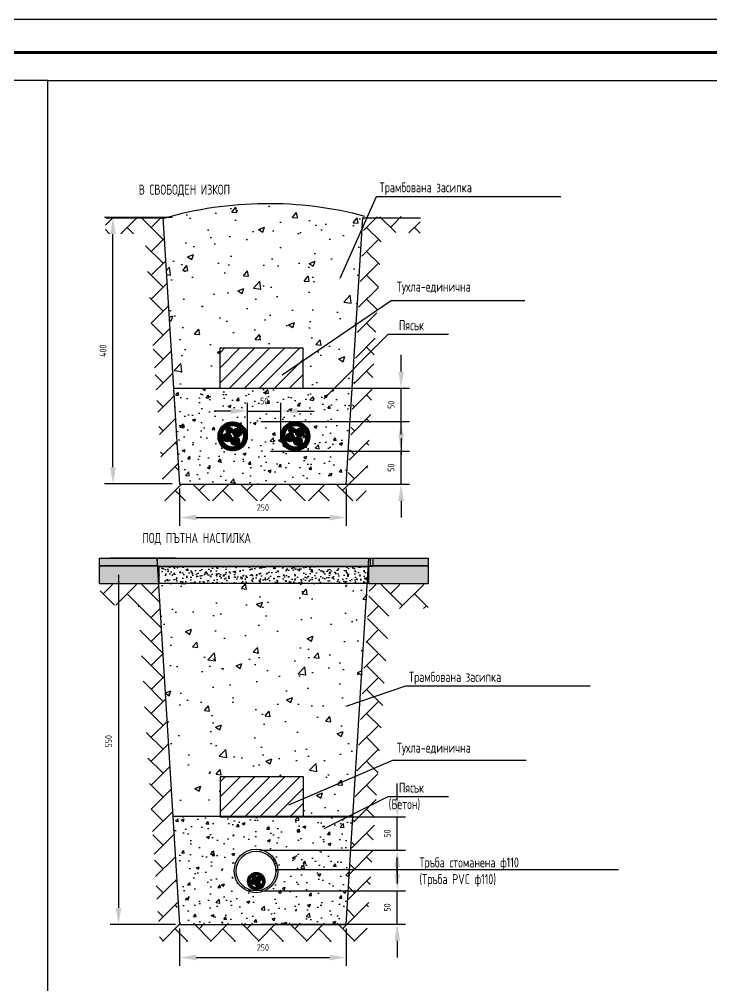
# Model space of a CAD drawing. Extents: x 25325 to 182345, y 3956 to 147305.
# Drawn here: x 36701 to 37740, y 18956 to 20407 of the extents above; entities that cross this region are included whole.
import ezdxf

# ---------------------------------------------------------------- set-up
doc = ezdxf.new("R2010")
doc.units = 0
doc.header["$MEASUREMENT"] = 0
doc.header["$PDMODE"] = 32
doc.header["$PDSIZE"] = 5
doc.layers.get('0').update_dxf_attribs({"linetype": 'CONTINUOUS'})
doc.layers.get('DEFPOINTS').update_dxf_attribs({"linetype": 'CONTINUOUS'})
doc.layers.add('ELSH', color=111, linetype='CONTINUOUS')
doc.styles.get("Standard").update_dxf_attribs({"font": 'simplex.shx', "width": 0.7, "height": 10})
doc.dimstyles.get("Standard").update_dxf_attribs({"dimtxt": 0.18, "dimasz": 0.18, "dimexe": 0.18, "dimexo": 0.0625, "dimgap": 0.09, "dimtad": 0, "dimtih": 1, "dimtoh": 1, "dimdec": 4, "dimzin": 0, "dimdsep": 46, "dimtxsty": 'Standard', "dimcen": 0.09, "dimadec": 0, "dimazin": 0, "dimtfac": 1, "dimtdec": 4, "dimtofl": 0, "dimtmove": 0, "dimatfit": 3, "dimfxl": 1, "dimtolj": 1, "dimtzin": 0, "dimarcsym": 0})
pattern_1 = [(45, (34944.38375, 17967.2619), (-0.561266, 0.561266), [])]
pattern_2 = [(45, (33477.6704, 17858.4622), (-0.94163776, 0.94163776), [])]
pattern_3 = [(45, (33571.7347, 17858.4622), (-0.94163776, 0.94163776), [])]
pattern_4 = [(50, (35167.994, 15579.94), (91.0923, -7.9695), [9.525, -104.775]), (355, (35167.99, 15579.94), (-17.6214, 95.5283), [7.62, -83.82]), (100.451, (35175.585, 15579.27), (73.4713, 87.5583), [8.095, -89.045]), (46.1842, (35167.99, 15605.34), (135.5395, -21.0212), [14.2875, -157.1625]), (96.6356, (35179.29, 15603.59), (118.702, 123.7128), [12.1425, -133.5675]), (351.184, (35168, 15605.34), (118.7023, 123.7126), [11.43, -125.73]), (21, (35180.694, 15598.99), (75.8074, -51.1328), [9.525, -104.775]), (326, (35180.69, 15598.99), (30.901, 92.094), [7.62, -83.82]), (71.4514, (35187.01, 15594.73), (106.7082, 40.9614), [8.095, -89.045]), (37.5, (35167.994, 15579.938), (1.5443, 42.27752), [0, -82.804, 0, -85.09, 0, -84.1375]), (7.5, (35167.994, 15579.94), (33.40983, 50.0903), [0, -48.514, 0, -80.899, 0, -32.0675]), (327.5, (35139.673, 15579.938), (67.7953, -2.86437), [0, -31.75, 0, -99.06, 0, -131.445]), (317.5, (35126.973, 15579.94), (74.0646, 12.71325), [0, -41.275, 0, -65.786, 0, -93.345])]

# ---------------------------------------------------------------- blocks, each defined once
blk = doc.blocks.new('A3_M100')
at = {"ltscale": 30}
blk.add_lwpolyline([(0, 2970), (4200, 2970), (4200, 0), (0, 0)], close=True, dxfattribs=at)
at = {"const_width": 3}
blk.add_lwpolyline([(4150, 2920), (200, 2920), (200, 50), (4150, 50)], close=True, dxfattribs=at)
blk = doc.blocks.new('*D115')
at = {"layer": 'DEFPOINTS', "color": 0}
for p in [(36941.7, 19598), (36849.7, 19048), (36941.7, 19048)]:
    blk.add_point(p, dxfattribs=at)
at = {"layer": 'ELSH', "color": 0, "lineweight": -2}
for p, q in [((36935.4, 19598), (36837.2, 19598)), ((36849.7, 19573), (36849.7, 19073)), ((36935.4, 19048), (36837.2, 19048))]:
    blk.add_line(p, q, dxfattribs=at)
at = {"layer": 'ELSH', "color": 0}
for points in [[(36845.6, 19573), (36853.9, 19573), (36849.7, 19598)], [(36845.6, 19073), (36853.9, 19073), (36849.7, 19048)]]:
    blk.add_solid(points, dxfattribs=at)
at = {"layer": 'ELSH', "color": 0, "insert": (36834.7, 19323), "char_height": 10, "attachment_point": 5, "rotation": 90}
blk.add_mtext('\\A1;550', dxfattribs=at)
blk = doc.blocks.new('*D116')
at = {"layer": 'DEFPOINTS', "color": 0}
for p in [(37057.5, 19098.5), (37268.1, 19098.5), (37057.5, 19048.5)]:
    blk.add_point(p, dxfattribs=at)
at = {"layer": 'ELSH', "color": 0, "lineweight": -2}
for p, q in [((37268.1, 19123.5), (37268.1, 19148.5)), ((37063.7, 19098.5), (37280.6, 19098.5)), ((37268.1, 19048.5), (37268.1, 19098.5)), ((37063.7, 19048.5), (37280.6, 19048.5)), ((37268.1, 19023.5), (37268.1, 18998.5))]:
    blk.add_line(p, q, dxfattribs=at)
at = {"layer": 'ELSH', "color": 0}
for points in [[(37263.9, 19123.5), (37272.2, 19123.5), (37268.1, 19098.5)], [(37263.9, 19023.5), (37272.2, 19023.5), (37268.1, 19048.5)]]:
    blk.add_solid(points, dxfattribs=at)
at = {"layer": 'ELSH', "color": 0, "insert": (37253.1, 19073.5), "char_height": 10, "attachment_point": 5, "rotation": 90}
blk.add_mtext('\\A1;50', dxfattribs=at)
blk = doc.blocks.new('*D117')
at = {"layer": 'DEFPOINTS', "color": 0}
for p in [(37057.5, 19209.5), (37268.1, 19209.5), (37057.5, 19159.5)]:
    blk.add_point(p, dxfattribs=at)
at = {"layer": 'ELSH', "color": 0, "lineweight": -2}
for p, q in [((37268.1, 19234.5), (37268.1, 19259.5)), ((37063.7, 19209.5), (37280.6, 19209.5)), ((37268.1, 19159.5), (37268.1, 19209.5)), ((37063.7, 19159.5), (37280.6, 19159.5)), ((37268.1, 19134.5), (37268.1, 19109.5))]:
    blk.add_line(p, q, dxfattribs=at)
at = {"layer": 'ELSH', "color": 0}
for points in [[(37263.9, 19234.5), (37272.2, 19234.5), (37268.1, 19209.5)], [(37263.9, 19134.5), (37272.2, 19134.5), (37268.1, 19159.5)]]:
    blk.add_solid(points, dxfattribs=at)
at = {"layer": 'ELSH', "color": 0, "insert": (37253.1, 19184.5), "char_height": 10, "attachment_point": 5, "rotation": 90}
blk.add_mtext('\\A1;50', dxfattribs=at)
blk = doc.blocks.new('*D118')
at = {"layer": 'DEFPOINTS', "color": 0}
for p in [(36941.4, 19048.1), (37191.4, 19048.1), (37191.4, 18998.5)]:
    blk.add_point(p, dxfattribs=at)
at = {"layer": 'ELSH', "color": 0, "lineweight": -2}
for p, q in [((36941.4, 19041.9), (36941.4, 18986)), ((37191.4, 19041.9), (37191.4, 18986)), ((36966.4, 18998.5), (37166.4, 18998.5))]:
    blk.add_line(p, q, dxfattribs=at)
at = {"layer": 'ELSH', "color": 0}
for points in [[(36966.4, 19002.6), (36966.4, 18994.3), (36941.4, 18998.5)], [(37166.4, 19002.6), (37166.4, 18994.3), (37191.4, 18998.5)]]:
    blk.add_solid(points, dxfattribs=at)
at = {"layer": 'ELSH', "color": 0, "insert": (37066.4, 19013.5), "char_height": 10, "attachment_point": 5}
blk.add_mtext('\\A1;250', dxfattribs=at)
blk = doc.blocks.new('*D119')
at = {"layer": 'DEFPOINTS', "color": 0}
for p in [(37093.4, 19818.7), (37043.4, 19770.4), (37093.4, 19770.4)]:
    blk.add_point(p, dxfattribs=at)
at = {"layer": 'ELSH', "color": 0, "lineweight": -2}
for p, q in [((37043.4, 19776.6), (37043.4, 19831.2)), ((37093.4, 19776.6), (37093.4, 19831.2)), ((37018.4, 19818.7), (36993.4, 19818.7)), ((37043.4, 19818.7), (37093.4, 19818.7)), ((37118.4, 19818.7), (37143.4, 19818.7))]:
    blk.add_line(p, q, dxfattribs=at)
at = {"layer": 'ELSH', "color": 0}
for points in [[(37018.4, 19822.9), (37018.4, 19814.6), (37043.4, 19818.7)], [(37118.4, 19822.9), (37118.4, 19814.6), (37093.4, 19818.7)]]:
    blk.add_solid(points, dxfattribs=at)
at = {"layer": 'ELSH', "color": 0, "insert": (37068.4, 19833.7), "char_height": 10, "attachment_point": 5}
blk.add_mtext('\\A1;50', dxfattribs=at)
blk = doc.blocks.new('*D120')
at = {"layer": 'DEFPOINTS', "color": 0}
for p in [(37071.5, 19758.7), (37273.8, 19758.7), (37071.5, 19708.7)]:
    blk.add_point(p, dxfattribs=at)
at = {"layer": 'ELSH', "color": 0, "lineweight": -2}
for p, q in [((37273.8, 19783.7), (37273.8, 19808.7)), ((37077.8, 19758.7), (37286.3, 19758.7)), ((37273.8, 19708.7), (37273.8, 19758.7)), ((37077.8, 19708.7), (37286.3, 19708.7)), ((37273.8, 19683.7), (37273.8, 19658.7))]:
    blk.add_line(p, q, dxfattribs=at)
at = {"layer": 'ELSH', "color": 0}
for points in [[(37269.6, 19783.7), (37278, 19783.7), (37273.8, 19758.7)], [(37269.6, 19683.7), (37278, 19683.7), (37273.8, 19708.7)]]:
    blk.add_solid(points, dxfattribs=at)
at = {"layer": 'ELSH', "color": 0, "insert": (37258.8, 19733.7), "char_height": 10, "attachment_point": 5, "rotation": 90}
blk.add_mtext('\\A1;50', dxfattribs=at)
blk = doc.blocks.new('*D121')
at = {"layer": 'DEFPOINTS', "color": 0}
for p in [(36941.4, 19708.5), (37191.4, 19708.5), (37191.4, 19658.9)]:
    blk.add_point(p, dxfattribs=at)
at = {"layer": 'ELSH', "color": 0, "lineweight": -2}
for p, q in [((36941.4, 19702.3), (36941.4, 19646.4)), ((37191.4, 19702.3), (37191.4, 19646.4)), ((36966.4, 19658.9), (37166.4, 19658.9))]:
    blk.add_line(p, q, dxfattribs=at)
at = {"layer": 'ELSH', "color": 0}
for points in [[(36966.4, 19663), (36966.4, 19654.7), (36941.4, 19658.9)], [(37166.4, 19663), (37166.4, 19654.7), (37191.4, 19658.9)]]:
    blk.add_solid(points, dxfattribs=at)
at = {"layer": 'ELSH', "color": 0, "insert": (37066.4, 19673.9), "char_height": 10, "attachment_point": 5}
blk.add_mtext('\\A1;250', dxfattribs=at)
blk = doc.blocks.new('*D122')
at = {"layer": 'DEFPOINTS', "color": 0}
for p in [(37056.8, 19853), (37273.9, 19853), (37056.8, 19803)]:
    blk.add_point(p, dxfattribs=at)
at = {"layer": 'ELSH', "color": 0, "lineweight": -2}
for p, q in [((37273.9, 19878), (37273.9, 19903)), ((37063.1, 19853), (37286.4, 19853)), ((37273.9, 19803), (37273.9, 19853)), ((37063.1, 19803), (37286.4, 19803)), ((37273.9, 19778), (37273.9, 19753))]:
    blk.add_line(p, q, dxfattribs=at)
at = {"layer": 'ELSH', "color": 0}
for points in [[(37269.8, 19878), (37278.1, 19878), (37273.9, 19853)], [(37269.8, 19778), (37278.1, 19778), (37273.9, 19803)]]:
    blk.add_solid(points, dxfattribs=at)
at = {"layer": 'ELSH', "color": 0, "insert": (37258.9, 19828), "char_height": 10, "attachment_point": 5, "rotation": 90}
blk.add_mtext('\\A1;50', dxfattribs=at)
blk = doc.blocks.new('*D123')
at = {"layer": 'DEFPOINTS', "color": 0}
for p in [(36841.4, 20109.2), (36936.4, 20109.2), (36936.4, 19709.2)]:
    blk.add_point(p, dxfattribs=at)
at = {"layer": 'ELSH', "color": 0, "lineweight": -2}
for p, q in [((36930.1, 20109.2), (36828.9, 20109.2)), ((36841.4, 19734.2), (36841.4, 20084.2)), ((36930.1, 19709.2), (36828.9, 19709.2))]:
    blk.add_line(p, q, dxfattribs=at)
at = {"layer": 'ELSH', "color": 0}
for points in [[(36837.3, 20084.2), (36845.6, 20084.2), (36841.4, 20109.2)], [(36837.3, 19734.2), (36845.6, 19734.2), (36841.4, 19709.2)]]:
    blk.add_solid(points, dxfattribs=at)
at = {"layer": 'ELSH', "color": 0, "insert": (36826.4, 19909.2), "char_height": 10, "attachment_point": 5, "rotation": 90}
blk.add_mtext('\\A1;400', dxfattribs=at)

msp = doc.modelspace()

# ---------------------------------------------------------------- hatches: boundary and pattern name
at = {"layer": 'ELSH'}
h = msp.add_hatch(dxfattribs=at)
h.set_pattern_fill('AR-CONC', color=256, scale=0.5, style=0)
h.set_pattern_definition(pattern_4)
edge = h.paths.add_edge_path()
edge.add_line((37216.46, 20108.76), (37200.46, 19853))
edge.add_line((37200.46, 19853), (37126.63, 19853.28))
edge.add_line((37126.63, 19853.28), (37126.63, 19913.28))
edge.add_line((37126.63, 19913.28), (37001.63, 19913.28))
edge.add_line((37001.63, 19913.28), (37001.63, 19853.28))
edge.add_line((37001.63, 19853.28), (36932.19, 19853))
edge.add_line((36932.19, 19853), (36916.19, 20108.76))
edge.add_arc((37070.38, 19541.54), 587.8, 75.646, 105.20758, ccw=False)
edge.add_line((37216.11, 20110.99), (37216.46, 20108.76))
h = msp.add_hatch(dxfattribs=at)
h.set_pattern_fill('AR-HBONE', color=256, scale=0.25, style=0)
h.set_pattern_definition([(45, (34096.86, 17112.835), (4e-15, 35.92102), [76.2, -25.4]), (135, (34114.82, 17130.795), (4e-15, 35.92102), [76.2, -25.4])])
h.paths.add_polyline_path([(36830.7, 20108.76), (36917.23, 20108.76), (36941.21, 19708.68), (37193.52, 19708.68), (37218.54, 20109.8), (37301.95, 20110.84), (37302.99, 20085.84), (37244.61, 20086.88), (37220.63, 19683.68), (36918.28, 19683.68), (36889.09, 20084.8), (36829.66, 20084.8)])
h = msp.add_hatch(dxfattribs=at)
h.set_pattern_fill('ANSI31', color=256, scale=5, style=0)
h.set_pattern_definition([(45, (35167.994, 15579.938), (-11.22532, 11.22532), [])])
h.paths.add_polyline_path([(37001.64, 19853), (37126.64, 19853), (37126.64, 19913), (37001.64, 19913)])
h = msp.add_hatch(dxfattribs=at)
h.set_pattern_fill('AR-CONC', color=256, scale=0.25, style=0)
h.set_pattern_definition([(50, (35167.994, 15579.938), (45.54617, -3.98477), [4.7625, -52.3875]), (355, (35167.994, 15579.94), (-8.8107, 47.76416), [3.81, -41.91]), (100.451, (35171.79, 15579.606), (36.73563, 43.77917), [4.0475, -44.5225]), (46.1842, (35167.994, 15592.64), (67.76976, -10.5106), [7.1437, -78.5812]), (96.6356, (35173.64, 15591.76), (59.3511, 61.8564), [6.0712, -66.7837]), (351.184, (35167.994, 15592.64), (59.3512, 61.8563), [5.715, -62.865]), (21, (35174.344, 15589.463), (37.90372, -25.56638), [4.7625, -52.3875]), (326, (35174.344, 15589.463), (15.4505, 46.047), [3.81, -41.91]), (71.4514, (35177.503, 15587.332), (53.35412, 20.4807), [4.0475, -44.5225]), (37.5, (35167.994, 15579.938), (0.77215, 21.13876), [0, -41.402, 0, -42.545, 0, -42.06875]), (7.5, (35167.994, 15579.938), (16.70492, 25.04514), [0, -24.257, 0, -40.4495, 0, -16.03375]), (327.5, (35153.834, 15579.938), (33.89765, -1.432186), [0, -15.875, 0, -49.53, 0, -65.7225]), (317.5, (35147.484, 15579.938), (37.0323, 6.35662), [0, -20.6375, 0, -32.893, 0, -46.6725])])
edge = h.paths.add_edge_path()
edge.add_line((37199.42, 19853.28), (37191.43, 19708.68))
edge.add_line((37191.43, 19708.68), (36941.21, 19708.68))
edge.add_line((36941.21, 19708.68), (36932.19, 19853))
edge.add_line((36932.19, 19853), (37200.46, 19853))
h = msp.add_hatch(dxfattribs=at)
h.set_pattern_fill('ANSI37', color=256, scale=0.419426, style=0)
h.set_pattern_definition([(45, (33477.6704, 17858.4622), (-0.94163776, 0.94163776), []), (135, (33477.6704, 17858.4622), (-0.94163776, -0.94163776), [])])
edge = h.paths.add_edge_path()
edge.add_arc((37021, 19780.69), 21.93, 0, 360)
edge = h.paths.add_edge_path(flags=16)
edge.add_arc((37021, 19780.71), 16.16, 0, 360)
h = msp.add_hatch(dxfattribs=at)
h.set_pattern_fill('ANSI37', color=256, scale=0.419426, style=0)
h.set_pattern_definition([(45, (33571.7347, 17858.4622), (-0.94163776, 0.94163776), []), (135, (33571.7347, 17858.4622), (-0.94163776, -0.94163776), [])])
edge = h.paths.add_edge_path()
edge.add_arc((37115.06, 19780.69), 21.93, 0, 360)
edge = h.paths.add_edge_path(flags=16)
edge.add_arc((37115.06, 19780.71), 16.16, 0, 360)
h = msp.add_hatch(dxfattribs=at)
h.set_pattern_fill('ANSI31', color=256, scale=0.419426, style=0)
h.set_pattern_definition(pattern_2)
edge = h.paths.add_edge_path()
edge.add_arc((37012.84, 19778.89), 6.55, 0, 360)
h = msp.add_hatch(dxfattribs=at)
h.set_pattern_fill('ANSI31', color=256, scale=0.419426, style=0)
h.set_pattern_definition(pattern_2)
edge = h.paths.add_edge_path()
edge.add_arc((37016, 19789.68), 4.73, 0, 360)
h = msp.add_hatch(dxfattribs=at)
h.set_pattern_fill('ANSI31', color=256, scale=0.419426, style=0)
h.set_pattern_definition(pattern_2)
edge = h.paths.add_edge_path()
edge.add_arc((37027.65, 19786.53), 6.55, 0, 360)
h = msp.add_hatch(dxfattribs=at)
h.set_pattern_fill('ANSI31', color=256, scale=0.419426, style=0)
h.set_pattern_definition(pattern_3)
edge = h.paths.add_edge_path()
edge.add_arc((37106.91, 19778.89), 6.55, 0, 360)
h = msp.add_hatch(dxfattribs=at)
h.set_pattern_fill('ANSI31', color=256, scale=0.419426, style=0)
h.set_pattern_definition(pattern_3)
edge = h.paths.add_edge_path()
edge.add_arc((37110.06, 19789.68), 4.73, 0, 360)
h = msp.add_hatch(dxfattribs=at)
h.set_pattern_fill('ANSI31', color=256, scale=0.419426, style=0)
h.set_pattern_definition(pattern_3)
edge = h.paths.add_edge_path()
edge.add_arc((37121.71, 19786.53), 6.55, 0, 360)
h = msp.add_hatch(dxfattribs=at)
h.set_pattern_fill('ANSI31', color=256, scale=0.419426, style=0)
h.set_pattern_definition(pattern_2)
edge = h.paths.add_edge_path()
edge.add_arc((37024.86, 19773.68), 6.55, 0, 360)
h = msp.add_hatch(dxfattribs=at)
h.set_pattern_fill('ANSI31', color=256, scale=0.419426, style=0)
h.set_pattern_definition(pattern_3)
edge = h.paths.add_edge_path()
edge.add_arc((37118.92, 19773.68), 6.55, 0, 360)
h = msp.add_hatch(dxfattribs=at)
h.set_pattern_fill('BRASS', color=256, scale=0.5, style=0)
h.set_pattern_definition([(0, (34096.8593, 17101.828), (0, 3.175), []), (0, (34096.8593, 17103.4156), (0, 3.175), [1.5875, -0.79375])])
h.paths.add_polyline_path([(36821.03, 19598.03), (36907.59, 19598.03), (36907.59, 19586.41), (36821.03, 19586.41)])
h.paths.add_polyline_path([(37228, 19597.83), (37314.56, 19597.83), (37314.56, 19586.21), (37228, 19586.21)])
h = msp.add_hatch(dxfattribs=at)
h.set_pattern_fill('BRASS', color=256, scale=0.5, style=0)
h.set_pattern_definition([(0, (34096.8593, 17118.338), (0, 3.175), []), (0, (34096.8593, 17119.9256), (0, 3.175), [1.5875, -0.79375])])
h.paths.add_polyline_path([(36908.11, 19597.78), (37231.2, 19597.78), (37231.2, 19585.49), (36908.11, 19585.49)])
h = msp.add_hatch(dxfattribs=at)
h.set_pattern_fill('AR-CONC', color=256, scale=0.1, style=0)
h.set_pattern_definition([(50, (34096.86, 17101.828), (18.218467, -1.59391), [1.905, -20.955]), (355, (34096.86, 17101.828), (-3.52428, 19.10566), [1.524, -16.764]), (100.451, (34098.378, 17101.695), (14.69425, 17.51167), [1.619, -17.809]), (46.1842, (34096.86, 17106.908), (27.1079, -4.20423), [2.8575, -31.4325]), (96.6356, (34099.118, 17106.558), (23.74042, 24.74256), [2.4285, -26.7135]), (351.184, (34096.86, 17106.908), (23.74046, 24.74251), [2.286, -25.146]), (21, (34099.4, 17105.638), (15.16149, -10.22655), [1.905, -20.955]), (326, (34099.4, 17105.638), (6.1802, 18.4188), [1.524, -16.764]), (71.4514, (34100.663, 17104.786), (21.34165, 8.192286), [1.619, -17.809]), (37.5, (34096.8593, 17101.828), (0.30886, 8.455504), [0, -16.5608, 0, -17.018, 0, -16.8275]), (7.5, (34096.859, 17101.828), (6.681966, 10.018057), [0, -9.7028, 0, -16.1798, 0, -6.4135]), (327.5, (34091.195, 17101.828), (13.55906, -0.572874), [0, -6.35, 0, -19.812, 0, -26.289]), (317.5, (34088.655, 17101.828), (14.812918, 2.54265), [0, -8.255, 0, -13.1572, 0, -18.669])])
h.paths.add_polyline_path([(36821.03, 19586.41), (36910.17, 19586.41), (36910.17, 19559.3), (36821.03, 19559.3)])
h.paths.add_polyline_path([(37225.38, 19586.21), (37314.53, 19586.21), (37314.53, 19559.09), (37225.38, 19559.09)])
h = msp.add_hatch(dxfattribs=at)
h.set_pattern_fill('AR-CONC', color=256, scale=0.1, style=0)
h.set_pattern_definition([(50, (34096.86, 17118.338), (18.218467, -1.59391), [1.905, -20.955]), (355, (34096.86, 17118.338), (-3.52428, 19.10566), [1.524, -16.764]), (100.451, (34098.378, 17118.205), (14.69425, 17.51167), [1.619, -17.809]), (46.1842, (34096.86, 17123.418), (27.1079, -4.20423), [2.8575, -31.4325]), (96.6356, (34099.118, 17123.068), (23.74042, 24.74256), [2.4285, -26.7135]), (351.184, (34096.86, 17123.418), (23.74046, 24.74251), [2.286, -25.146]), (21, (34099.4, 17122.148), (15.16149, -10.22655), [1.905, -20.955]), (326, (34099.4, 17122.148), (6.1802, 18.4188), [1.524, -16.764]), (71.4514, (34100.663, 17121.296), (21.34165, 8.192286), [1.619, -17.809]), (37.5, (34096.8593, 17118.338), (0.30886, 8.455504), [0, -16.5608, 0, -17.018, 0, -16.8275]), (7.5, (34096.859, 17118.338), (6.681966, 10.018057), [0, -9.7028, 0, -16.1798, 0, -6.4135]), (327.5, (34091.195, 17118.338), (13.55906, -0.572874), [0, -6.35, 0, -19.812, 0, -26.289]), (317.5, (34088.655, 17118.338), (14.812918, 2.54265), [0, -8.255, 0, -13.1572, 0, -18.669])])
h.paths.add_polyline_path([(36910.75, 19585.49), (37224.17, 19585.49), (37224.17, 19560.05), (36910.75, 19560.05)])
h = msp.add_hatch(dxfattribs=at)
h.set_pattern_fill('AR-HBONE', color=256, scale=0.25, style=0)
h.set_pattern_definition([(45, (34096.86, 17101.828), (4e-15, 35.92102), [76.2, -25.4]), (135, (34114.82, 17119.789), (4e-15, 35.92102), [76.2, -25.4])])
edge = h.paths.add_edge_path()
edge.add_line((36822.32, 19558.46), (36910.17, 19558.46))
edge.add_line((36910.17, 19558.46), (36939.89, 19049.77))
edge.add_line((36939.89, 19049.77), (37191.82, 19049.77))
edge.add_line((37191.82, 19049.77), (37226.71, 19558.46))
edge.add_line((37226.71, 19558.46), (37314.56, 19558.46))
edge.add_line((37314.56, 19558.46), (37314.56, 19522.31))
edge.add_line((37314.56, 19522.31), (37256.42, 19522.31))
edge.add_line((37256.42, 19522.31), (37221.54, 19022.66))
edge.add_line((37221.54, 19022.66), (36911.47, 19022.66))
edge.add_line((36911.47, 19022.66), (36879.17, 19527.48))
edge.add_line((36879.17, 19527.48), (36822.32, 19527.48))
edge.add_line((36822.32, 19527.48), (36822.32, 19557.17))
h = msp.add_hatch(dxfattribs=at)
h.set_pattern_fill('AR-CONC', color=256, scale=0.5, style=0)
h.set_pattern_definition(pattern_4)
h.paths.add_polyline_path([(37202.16, 19209.87), (37224.17, 19560.05), (36910.75, 19560.05), (36930.85, 19209.87), (37002.26, 19209.54), (37002.26, 19269.54), (37127.26, 19269.54), (37127.26, 19209.54)])
h = msp.add_hatch(dxfattribs=at)
h.set_pattern_fill('ANSI31', color=256, scale=5, style=0)
h.set_pattern_definition([(45, (35168.613, 14936.475), (-11.22532, 11.22532), [])])
h.paths.add_polyline_path([(37002.26, 19209.54), (37127.26, 19209.54), (37127.26, 19269.54), (37002.26, 19269.54)])
h = msp.add_hatch(dxfattribs=at)
h.set_pattern_fill('AR-CONC', color=256, scale=0.25, style=0)
h.set_pattern_definition([(50, (34097.055, 17101.828), (45.54617, -3.98477), [4.7625, -52.3875]), (355, (34097.055, 17101.83), (-8.8107, 47.76416), [3.81, -41.91]), (100.451, (34100.85, 17101.496), (36.7356, 43.77917), [4.0475, -44.5225]), (46.1842, (34097.055, 17114.53), (67.7698, -10.5106), [7.1437, -78.5812]), (96.6356, (34102.7, 17113.65), (59.3511, 61.8564), [6.0712, -66.7837]), (351.184, (34097.055, 17114.53), (59.3512, 61.8563), [5.715, -62.865]), (21, (34103.405, 17111.353), (37.90372, -25.56638), [4.7625, -52.3875]), (326, (34103.405, 17111.353), (15.4505, 46.047), [3.81, -41.91]), (71.4514, (34106.564, 17109.223), (53.3541, 20.4807), [4.0475, -44.5225]), (37.5, (34097.055, 17101.828), (0.77215, 21.13876), [0, -41.402, 0, -42.545, 0, -42.06875]), (7.5, (34097.055, 17101.828), (16.70492, 25.04514), [0, -24.257, 0, -40.4495, 0, -16.03375]), (327.5, (34082.895, 17101.828), (33.89765, -1.432186), [0, -15.875, 0, -49.53, 0, -65.7225]), (317.5, (34076.545, 17101.828), (37.0323, 6.35662), [0, -20.6375, 0, -32.893, 0, -46.6725])])
edge = h.paths.add_edge_path(flags=16)
edge.add_arc((37056.36, 19128.36), 29.72, 0, 360)
edge = h.paths.add_edge_path()
edge.add_line((36946.55, 19195.67), (36932.33, 19209.87))
edge.add_line((36932.33, 19209.87), (37203.65, 19209.87))
edge.add_line((37203.65, 19209.87), (37190.73, 19048.48))
edge.add_line((37190.73, 19048.48), (36941.38, 19048.48))
edge.add_line((36941.38, 19048.48), (36932.33, 19208.58))
h = msp.add_hatch(dxfattribs=at)
h.set_pattern_fill('ANSI37', color=256, scale=0.25, style=0)
h.set_pattern_definition([(45, (34944.38375, 17967.2619), (-0.561266, 0.561266), []), (135, (34944.38375, 17967.2619), (-0.561266, -0.561266), [])])
edge = h.paths.add_edge_path()
edge.add_arc((37056.39, 19113.01), 13.07, 0, 360)
edge = h.paths.add_edge_path(flags=16)
edge.add_arc((37056.39, 19113.02), 9.63, 0, 360)
h = msp.add_hatch(dxfattribs=at)
h.set_pattern_fill('ANSI31', color=256, scale=0.25, style=0)
h.set_pattern_definition(pattern_1)
edge = h.paths.add_edge_path()
edge.add_arc((37053.42, 19118.37), 2.82, 0, 360)
h = msp.add_hatch(dxfattribs=at)
h.set_pattern_fill('ANSI31', color=256, scale=0.25, style=0)
h.set_pattern_definition(pattern_1)
edge = h.paths.add_edge_path()
edge.add_arc((37060.36, 19116.49), 3.9, 0, 360)
h = msp.add_hatch(dxfattribs=at)
h.set_pattern_fill('ANSI31', color=256, scale=0.25, style=0)
h.set_pattern_definition(pattern_1)
edge = h.paths.add_edge_path()
edge.add_arc((37051.53, 19111.94), 3.9, 0, 360)
h = msp.add_hatch(dxfattribs=at)
h.set_pattern_fill('ANSI31', color=256, scale=0.25, style=0)
h.set_pattern_definition(pattern_1)
edge = h.paths.add_edge_path()
edge.add_arc((37058.7, 19108.83), 3.9, 0, 360)

# ---------------------------------------------------------------- linework, layer by layer
for p, q in [((37236.56, 20140.38), (37181.86, 20017.46)), ((37513.36, 20140.38), (37236.56, 20140.38)), ((36830.7, 20108.76), (36916.19, 20108.76)), ((36916.19, 20108.76), (36941.21, 19708.68)), ((37191.43, 19708.68), (37216.46, 20108.76)), ((37216.46, 20108.76), (37302.99, 20108.76)), ((37095.23, 19873.11), (37258.99, 19984.79)), ((37258.99, 19984.79), (37459.54, 19984.79)), ((37254.02, 19933.44), (37157.88, 19837.1)), ((37345.18, 19933.44), (37254.02, 19933.44)), ((36932.19, 19853), (37200.46, 19853)), ((36941.21, 19708.68), (37191.43, 19708.68)), ((36821.66, 19597.78), (36907.15, 19597.78)), ((36907.15, 19597.78), (36941.21, 19047.93)), ((37191.43, 19047.93), (37225.5, 19597.78)), ((37225.5, 19597.78), (37312.03, 19597.78)), ((37280.62, 19405.68), (37191.12, 19375.13)), ((37557.41, 19405.68), (37280.62, 19405.68)), ((37105.59, 19227.39), (37261.24, 19294.44)), ((37261.24, 19294.44), (37461.79, 19294.44)), ((37254.02, 19239.54), (37157.88, 19191.5)), ((37345.18, 19239.43), (37254.02, 19239.43)), ((37202.16, 19209.87), (36930.85, 19209.87)), ((37600.3, 19129.95), (37084.61, 19129.95)), ((36941.21, 19047.93), (37191.43, 19047.93))]:
    msp.add_line(p, q, dxfattribs=at)
for points in [[(36743.46, 20314.96), (35109.19, 20314.96), (35109.19, 17523.13), (36743.46, 17523.13)], [(36743.46, 20314.96), (40528.04, 20314.96), (40528.04, 18926.42), (36743.46, 18926.42)], [(36821.03, 19598.03), (36907.59, 19598.03), (36907.59, 19586.41), (36821.03, 19586.41)], [(36908.11, 19597.78), (37231.2, 19597.78), (37231.2, 19585.49), (36908.11, 19585.49)], [(37228, 19597.83), (37314.56, 19597.83), (37314.56, 19586.21), (37228, 19586.21)], [(36821.03, 19586.41), (36910.17, 19586.41), (36910.17, 19559.3), (36821.03, 19559.3)], [(36822.32, 19585.58), (36821.03, 19585.58), (36821.03, 19585.58), (36822.32, 19585.58)], [(36910.75, 19585.49), (37224.17, 19585.49), (37224.17, 19560.05), (36910.75, 19560.05)], [(37225.38, 19586.21), (37314.53, 19586.21), (37314.53, 19559.09), (37225.38, 19559.09)]]:
    msp.add_lwpolyline(points, close=True, dxfattribs=at)
for points in [[(37216.46, 20108.76), (37216.87, 20109.04)], [(37001.64, 19853), (37126.64, 19853), (37126.64, 19913), (37001.64, 19913), (37001.64, 19853)], [(37002.26, 19209.54), (37127.26, 19209.54), (37127.26, 19269.54), (37002.26, 19269.54), (37002.26, 19209.54)]]:
    msp.add_lwpolyline(points, dxfattribs=at)
for centre, radius in [((37021, 19780.69), 21.93), ((37115.06, 19780.69), 21.93), ((37021, 19780.71), 16.16), ((37012.84, 19778.89), 6.55), ((37016, 19789.68), 4.73), ((37027.65, 19786.53), 6.55), ((37115.06, 19780.71), 16.16), ((37106.91, 19778.89), 6.55), ((37110.06, 19789.68), 4.73), ((37121.71, 19786.53), 6.55), ((37024.86, 19773.68), 6.55), ((37118.92, 19773.68), 6.55), ((37056.1, 19128.47), 32.69), ((37056.17, 19128.36), 29.72), ((37056.39, 19113.01), 13.07), ((37056.39, 19113.02), 9.63), ((37053.42, 19118.37), 2.82), ((37060.36, 19116.49), 3.9), ((37051.53, 19111.94), 3.9), ((37058.7, 19108.83), 3.9)]:
    msp.add_circle(centre, radius, dxfattribs=at)
msp.add_arc((37074.03, 19565.21), 564.71, 75.06396, 106.12062, dxfattribs=at)

# ---------------------------------------------------------------- block references
at = {"layer": 'ELSH', "xscale": 1.5}
msp.add_blockref('A3_M100', (34642.95, 17436.62), dxfattribs=at)

# ---------------------------------------------------------------- texts
at = {"layer": 'ELSH', "char_height": 15, "attachment_point": 1}
for s, insert in [('Трамбована засипка', (37241.53, 20161.91)), ('В СВОБОДЕН ИЗКОП', (36880.04, 20158.48)), ('Тухла-единична', (37267.28, 20012.95)), ('Пясък', (37270.59, 19954.98)), ('ПОД ПЪТНА НАСТИЛКА', (36885.55, 19635.66)), ('Трамбована засипка', (37285.59, 19427.22)), ('Тухла-единична', (37267.28, 19320.92)), ('Пясък', (37270.59, 19260.97)), ('(Бетон)', (37255.15, 19236.12)), ('Тръба стоманена ф110', (37301.33, 19148.62)), ('(Тръба PVC ф110)', (37301.33, 19123.59))]:
    msp.add_mtext(s, dxfattribs=dict(at, insert=insert))

# ---------------------------------------------------------------- dimensions: what is measured, and where the dimension line sits
at = {"layer": 'ELSH'}
for base, p1, p2, picture, middle in [((36841.43, 20109.17), (36936.36, 19709.15), (36936.36, 20109.17), '*D123', (36826.43, 19909.16)), ((37273.93, 19853), (37056.84, 19803.01), (37056.84, 19853), '*D122', (37258.93, 19828)), ((37273.8, 19758.69), (37071.54, 19708.68), (37071.54, 19758.69), '*D120', (37258.8, 19733.69)), ((36849.75, 19048.01), (36941.67, 19597.99), (36941.67, 19048.01), '*D115', (36834.75, 19323)), ((37268.05, 19209.53), (37057.46, 19159.51), (37057.46, 19209.53), '*D117', (37253.05, 19184.52)), ((37268.05, 19098.5), (37057.46, 19048.48), (37057.46, 19098.5), '*D116', (37253.05, 19073.49))]:
    dim = msp.add_linear_dim(base=base, p1=p1, p2=p2, angle=90, dimstyle='Standard', override={"dimtxt": 25, "dimasz": 25, "dimexe": 12.5, "dimexo": 6.25, "dimgap": 10, "dimtad": 1, "dimtih": 0, "dimtoh": 0, "dimdec": 1, "dimzin": 8, "dimlunit": 6, "dimcen": 25, "dimtdec": 1, "dimtofl": 1}, dxfattribs=at)
    dim.commit()
    dim.dimension.update_dxf_attribs({"geometry": picture, "text_midpoint": middle})
for base, p1, p2, picture, middle in [((37093.36, 19818.72), (37043.37, 19770.38), (37093.36, 19770.38), '*D119', (37068.37, 19833.72)), ((37191.42, 19658.88), (36941.41, 19708.5), (37191.42, 19708.5), '*D121', (37066.42, 19673.88)), ((37191.42, 18998.48), (36941.41, 19048.1), (37191.42, 19048.1), '*D118', (37066.42, 19013.48))]:
    dim = msp.add_linear_dim(base=base, p1=p1, p2=p2, dimstyle='Standard', override={"dimtxt": 25, "dimasz": 25, "dimexe": 12.5, "dimexo": 6.25, "dimgap": 10, "dimtad": 1, "dimtih": 0, "dimtoh": 0, "dimdec": 1, "dimzin": 8, "dimlunit": 6, "dimcen": 25, "dimtdec": 1, "dimtofl": 1}, dxfattribs=at)
    dim.commit()
    dim.dimension.update_dxf_attribs({"geometry": picture, "text_midpoint": middle})

doc.saveas('drawing.dxf')
